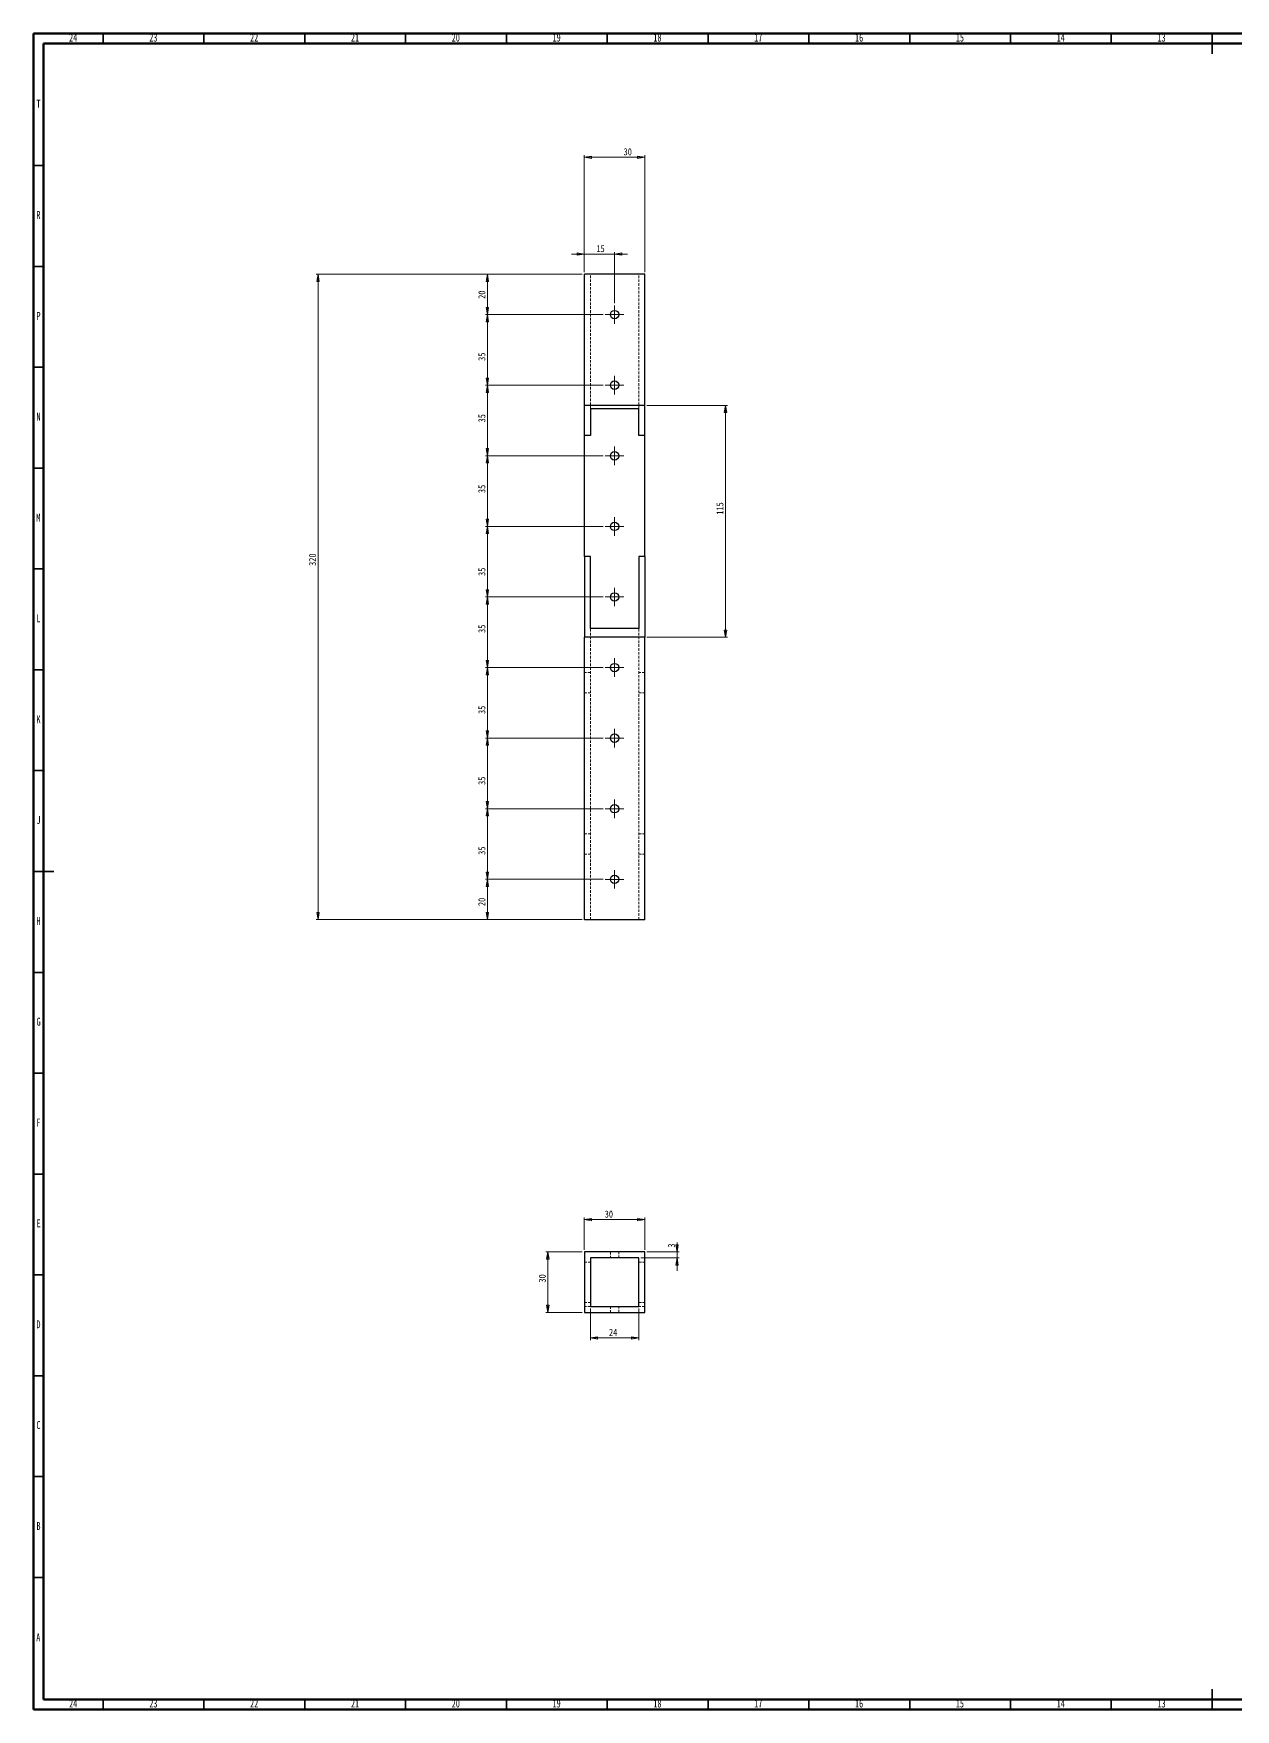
# Model space of a CAD drawing. Header units: millimetres. Extents: x 15 to 1184, y 5 to 836.
# Drawn here: x 15 to 611, y 5 to 836 of the extents above; entities that cross this region are included whole.
import ezdxf

# ---------------------------------------------------------------- set-up
doc = ezdxf.new("R2010")
doc.units = ezdxf.units.MM
doc.linetypes.add('HIDDEN', pattern=[1.905, 1.27, -0.635])
doc.styles.add('SLDTEXTSTYLE0', font='TXT', dxfattribs={"width": 0.75})
doc.dimstyles.new('SLDDIMSTYLE0', dxfattribs={"dimtxt": 3.5, "dimasz": 3.556, "dimexe": 0, "dimexo": 0.0625, "dimgap": 0.875, "dimtad": 1, "dimrnd": 1e-09, "dimzin": 12, "dimdsep": 46, "dimtxsty": 'SLDTEXTSTYLE0', "dimblk1": 'CLOSED', "dimblk2": 'CLOSED', "dimsah": 1, "dimcen": 0.09, "dimadec": 0, "dimazin": 3, "dimtfac": 1, "dimtofl": 0, "dimtmove": 0, "dimatfit": 3, "dimldrblk": 'CLOSED', "dimfxl": 1, "dimfrac": 2, "dimtolj": 1, "dimtzin": 12, "dimarcsym": 0})
doc.dimstyles.new('SLDDIMSTYLE1', dxfattribs={"dimtxt": 3.5, "dimasz": 3.556, "dimexe": 0, "dimexo": 0.0625, "dimgap": 0.875, "dimtad": 1, "dimrnd": 1e-09, "dimzin": 12, "dimdsep": 46, "dimtxsty": 'SLDTEXTSTYLE0', "dimblk1": 'CLOSED', "dimblk2": 'CLOSED', "dimsah": 1, "dimcen": 0.09, "dimadec": 0, "dimazin": 3, "dimtfac": 1, "dimtmove": 0, "dimatfit": 0, "dimldrblk": 'CLOSED', "dimfxl": 1, "dimfrac": 2, "dimtolj": 1, "dimtzin": 12, "dimarcsym": 0})

# ---------------------------------------------------------------- blocks, each defined once
blk = doc.blocks.new('_Closed')
at = {"color": 0, "linetype": 'ByBlock', "lineweight": -2}
for p, q in [((-1, 0.166667), (0, 0)), ((-1, 0.166667), (-1, -0.166667)), ((0, 0), (-1, -0.166667)), ((0, 0), (-1, 0))]:
    blk.add_line(p, q, dxfattribs=at)
blk = doc.blocks.new('_D')
at = {"color": 7, "linetype": 'Continuous', "lineweight": 18}
for p, q in [((288.16, 232.87), (288.16, 248.87)), ((318.16, 247.87), (288.16, 247.87)), ((318.16, 232.87), (318.16, 248.87))]:
    blk.add_line(p, q, dxfattribs=at)
at = {"color": 7, "linetype": 'Continuous', "lineweight": 18, "xscale": 3.556, "yscale": 3.556, "rotation": 180}
blk.add_blockref('_Closed', (288.16, 247.87, -160), dxfattribs=at)
at = {"color": 7, "linetype": 'Continuous', "lineweight": 18, "xscale": 3.556, "yscale": 3.556}
blk.add_blockref('_Closed', (318.16, 247.87, -160), dxfattribs=at)
at = {"color": 7, "linetype": 'Continuous', "lineweight": 18, "insert": (298.29, 252.38), "char_height": 3.5, "attachment_point": 1, "style": 'SLDTEXTSTYLE0'}
blk.add_mtext('30', dxfattribs=at)
blk = doc.blocks.new('_D_1')
at = {"color": 7, "linetype": 'Continuous', "lineweight": 18}
for p, q in [((287.16, 231.87), (269.07, 231.87)), ((270.07, 231.87), (270.07, 201.87)), ((287.16, 201.87), (269.07, 201.87))]:
    blk.add_line(p, q, dxfattribs=at)
at = {"color": 7, "linetype": 'Continuous', "lineweight": 18, "xscale": 3.556, "yscale": 3.556}
for p, rotation in [((270.07, 231.87, -160), 90), ((270.07, 201.87, -160), 270)]:
    blk.add_blockref('_Closed', p, dxfattribs=dict(at, rotation=rotation))
at = {"color": 7, "linetype": 'Continuous', "lineweight": 18, "insert": (265.56, 216.69), "char_height": 3.5, "attachment_point": 1, "rotation": 90, "style": 'SLDTEXTSTYLE0'}
blk.add_mtext('30', dxfattribs=at)
blk = doc.blocks.new('_D_2')
at = {"color": 7, "linetype": 'Continuous', "lineweight": 18}
for p, q in [((291.16, 203.87), (291.16, 188.2)), ((315.16, 203.87), (315.16, 188.2)), ((291.16, 189.2), (315.16, 189.2))]:
    blk.add_line(p, q, dxfattribs=at)
at = {"color": 7, "linetype": 'Continuous', "lineweight": 18, "xscale": 3.556, "yscale": 3.556, "rotation": 180}
blk.add_blockref('_Closed', (291.16, 189.2, -160), dxfattribs=at)
at = {"color": 7, "linetype": 'Continuous', "lineweight": 18, "xscale": 3.556, "yscale": 3.556}
blk.add_blockref('_Closed', (315.16, 189.2, -160), dxfattribs=at)
at = {"color": 7, "linetype": 'Continuous', "lineweight": 18, "insert": (300.4, 193.72), "char_height": 3.5, "attachment_point": 1, "style": 'SLDTEXTSTYLE0'}
blk.add_mtext('24', dxfattribs=at)
blk = doc.blocks.new('_D_3')
at = {"color": 7, "linetype": 'Continuous', "lineweight": 18}
for p, q in [((334.16, 231.87), (334.16, 236.61)), ((316.16, 228.87), (335.16, 228.87)), ((319.16, 231.87), (335.16, 231.87)), ((334.16, 228.87), (334.16, 231.87)), ((334.16, 228.87), (334.16, 222.52))]:
    blk.add_line(p, q, dxfattribs=at)
at = {"color": 7, "linetype": 'Continuous', "lineweight": 18, "xscale": 3.556, "yscale": 3.556}
for p, rotation in [((334.16, 231.87, -160), 270), ((334.16, 228.87, -160), 90)]:
    blk.add_blockref('_Closed', p, dxfattribs=dict(at, rotation=rotation))
at = {"color": 7, "linetype": 'Continuous', "lineweight": 18, "insert": (329.65, 234.02), "char_height": 3.5, "attachment_point": 1, "rotation": 90, "style": 'SLDTEXTSTYLE0'}
blk.add_mtext('3', dxfattribs=at)
blk = doc.blocks.new('_D_4')
at = {"color": 7, "linetype": 'Continuous', "lineweight": 18}
for p, q in [((288.16, 717.62), (288.16, 775.62)), ((318.16, 774.62), (288.16, 774.62)), ((318.16, 717.62), (318.16, 775.62))]:
    blk.add_line(p, q, dxfattribs=at)
at = {"color": 7, "linetype": 'Continuous', "lineweight": 18, "xscale": 3.556, "yscale": 3.556, "rotation": 180}
blk.add_blockref('_Closed', (288.16, 774.62, -15), dxfattribs=at)
at = {"color": 7, "linetype": 'Continuous', "lineweight": 18, "xscale": 3.556, "yscale": 3.556}
blk.add_blockref('_Closed', (318.16, 774.62, -15), dxfattribs=at)
at = {"color": 7, "linetype": 'Continuous', "lineweight": 18, "insert": (307.65, 779.13), "char_height": 3.5, "attachment_point": 1, "style": 'SLDTEXTSTYLE0'}
blk.add_mtext('30', dxfattribs=at)
blk = doc.blocks.new('_D_5')
at = {"color": 7, "linetype": 'Continuous', "lineweight": 18}
for p, q in [((287.16, 716.62), (155.09, 716.62)), ((156.09, 396.62), (156.09, 716.62)), ((287.16, 396.62), (155.09, 396.62))]:
    blk.add_line(p, q, dxfattribs=at)
at = {"color": 7, "linetype": 'Continuous', "lineweight": 18, "xscale": 3.556, "yscale": 3.556}
for p, rotation in [((156.09, 716.62, -15), 90), ((156.09, 396.62, -15), 270)]:
    blk.add_blockref('_Closed', p, dxfattribs=dict(at, rotation=rotation))
at = {"color": 7, "linetype": 'Continuous', "lineweight": 18, "insert": (151.58, 572.04), "char_height": 3.5, "attachment_point": 1, "rotation": 90, "style": 'SLDTEXTSTYLE0'}
blk.add_mtext('320', dxfattribs=at)
blk = doc.blocks.new('_D_6')
at = {"color": 7, "linetype": 'Continuous', "lineweight": 18}
for p, q in [((287.16, 716.62), (239.09, 716.62)), ((240.09, 696.62), (240.09, 716.62)), ((297.56, 696.62), (239.09, 696.62))]:
    blk.add_line(p, q, dxfattribs=at)
at = {"color": 7, "linetype": 'Continuous', "lineweight": 18, "xscale": 3.556, "yscale": 3.556}
for p, rotation in [((240.09, 716.62, -15), 90), ((240.09, 696.62, -15), 270)]:
    blk.add_blockref('_Closed', p, dxfattribs=dict(at, rotation=rotation))
at = {"color": 7, "linetype": 'Continuous', "lineweight": 18, "insert": (235.57, 704.45), "char_height": 3.5, "attachment_point": 1, "rotation": 90, "style": 'SLDTEXTSTYLE0'}
blk.add_mtext('20', dxfattribs=at)
blk = doc.blocks.new('_D_7')
at = {"color": 7, "linetype": 'Continuous', "lineweight": 18}
for p, q in [((297.56, 696.62), (239.09, 696.62)), ((240.09, 696.62), (240.09, 661.62)), ((297.56, 661.62), (239.09, 661.62))]:
    blk.add_line(p, q, dxfattribs=at)
at = {"color": 7, "linetype": 'Continuous', "lineweight": 18, "xscale": 3.556, "yscale": 3.556}
for p, rotation in [((240.09, 696.62, -15), 90), ((240.09, 661.62, -15), 270)]:
    blk.add_blockref('_Closed', p, dxfattribs=dict(at, rotation=rotation))
at = {"color": 7, "linetype": 'Continuous', "lineweight": 18, "insert": (235.57, 673.7), "char_height": 3.5, "attachment_point": 1, "rotation": 90, "style": 'SLDTEXTSTYLE0'}
blk.add_mtext('35', dxfattribs=at)
blk = doc.blocks.new('_D_8')
at = {"color": 7, "linetype": 'Continuous', "lineweight": 18}
for p, q in [((288.16, 726.62), (281.81, 726.62)), ((288.16, 717.62), (288.16, 727.62)), ((303.16, 726.62), (288.16, 726.62)), ((303.16, 702.22), (303.16, 727.62)), ((303.16, 726.62), (309.51, 726.62))]:
    blk.add_line(p, q, dxfattribs=at)
at = {"color": 7, "linetype": 'Continuous', "lineweight": 18, "xscale": 3.556, "yscale": 3.556}
blk.add_blockref('_Closed', (288.16, 726.62, -15), dxfattribs=at)
at = {"color": 7, "linetype": 'Continuous', "lineweight": 18, "xscale": 3.556, "yscale": 3.556, "rotation": 180}
blk.add_blockref('_Closed', (303.16, 726.62, -15), dxfattribs=at)
at = {"color": 7, "linetype": 'Continuous', "lineweight": 18, "insert": (294.16, 731.13), "char_height": 3.5, "attachment_point": 1, "style": 'SLDTEXTSTYLE0'}
blk.add_mtext('15', dxfattribs=at)
blk = doc.blocks.new('_D_9')
at = {"color": 7, "linetype": 'Continuous', "lineweight": 18}
for p, q in [((297.56, 661.62), (239.09, 661.62)), ((240.09, 626.62), (240.09, 661.62)), ((297.56, 626.62), (239.09, 626.62))]:
    blk.add_line(p, q, dxfattribs=at)
at = {"color": 7, "linetype": 'Continuous', "lineweight": 18, "xscale": 3.556, "yscale": 3.556}
for p, rotation in [((240.09, 661.62, -15), 90), ((240.09, 626.62, -15), 270)]:
    blk.add_blockref('_Closed', p, dxfattribs=dict(at, rotation=rotation))
at = {"color": 7, "linetype": 'Continuous', "lineweight": 18, "insert": (235.57, 643.19), "char_height": 3.5, "attachment_point": 1, "rotation": 90, "style": 'SLDTEXTSTYLE0'}
blk.add_mtext('35', dxfattribs=at)
blk = doc.blocks.new('_D_10')
at = {"color": 7, "linetype": 'Continuous', "lineweight": 18}
for p, q in [((297.56, 626.62), (239.09, 626.62)), ((240.09, 591.62), (240.09, 626.62)), ((297.56, 591.62), (239.09, 591.62))]:
    blk.add_line(p, q, dxfattribs=at)
at = {"color": 7, "linetype": 'Continuous', "lineweight": 18, "xscale": 3.556, "yscale": 3.556}
for p, rotation in [((240.09, 626.62, -15), 90), ((240.09, 591.62, -15), 270)]:
    blk.add_blockref('_Closed', p, dxfattribs=dict(at, rotation=rotation))
at = {"color": 7, "linetype": 'Continuous', "lineweight": 18, "insert": (235.57, 608.13), "char_height": 3.5, "attachment_point": 1, "rotation": 90, "style": 'SLDTEXTSTYLE0'}
blk.add_mtext('35', dxfattribs=at)
blk = doc.blocks.new('_D_11')
at = {"color": 7, "linetype": 'Continuous', "lineweight": 18}
for p, q in [((297.56, 591.62), (239.09, 591.62)), ((240.09, 556.62), (240.09, 591.62)), ((297.56, 556.62), (239.09, 556.62))]:
    blk.add_line(p, q, dxfattribs=at)
at = {"color": 7, "linetype": 'Continuous', "lineweight": 18, "xscale": 3.556, "yscale": 3.556}
for p, rotation in [((240.09, 591.62, -15), 90), ((240.09, 556.62, -15), 270)]:
    blk.add_blockref('_Closed', p, dxfattribs=dict(at, rotation=rotation))
at = {"color": 7, "linetype": 'Continuous', "lineweight": 18, "insert": (235.57, 567.06), "char_height": 3.5, "attachment_point": 1, "rotation": 90, "style": 'SLDTEXTSTYLE0'}
blk.add_mtext('35', dxfattribs=at)
blk = doc.blocks.new('_D_12')
at = {"color": 7, "linetype": 'Continuous', "lineweight": 18}
for p, q in [((297.56, 556.62), (239.09, 556.62)), ((240.09, 521.62), (240.09, 556.62)), ((297.56, 521.62), (239.09, 521.62))]:
    blk.add_line(p, q, dxfattribs=at)
at = {"color": 7, "linetype": 'Continuous', "lineweight": 18, "xscale": 3.556, "yscale": 3.556}
for p, rotation in [((240.09, 556.62, -15), 90), ((240.09, 521.62, -15), 270)]:
    blk.add_blockref('_Closed', p, dxfattribs=dict(at, rotation=rotation))
at = {"color": 7, "linetype": 'Continuous', "lineweight": 18, "insert": (235.57, 538.8), "char_height": 3.5, "attachment_point": 1, "rotation": 90, "style": 'SLDTEXTSTYLE0'}
blk.add_mtext('35', dxfattribs=at)
blk = doc.blocks.new('_D_13')
at = {"color": 7, "linetype": 'Continuous', "lineweight": 18}
for p, q in [((297.56, 521.62), (239.09, 521.62)), ((240.09, 486.62), (240.09, 521.62)), ((297.56, 486.62), (239.09, 486.62))]:
    blk.add_line(p, q, dxfattribs=at)
at = {"color": 7, "linetype": 'Continuous', "lineweight": 18, "xscale": 3.556, "yscale": 3.556}
for p, rotation in [((240.09, 521.62, -15), 90), ((240.09, 486.62, -15), 270)]:
    blk.add_blockref('_Closed', p, dxfattribs=dict(at, rotation=rotation))
at = {"color": 7, "linetype": 'Continuous', "lineweight": 18, "insert": (235.57, 498.61), "char_height": 3.5, "attachment_point": 1, "rotation": 90, "style": 'SLDTEXTSTYLE0'}
blk.add_mtext('35', dxfattribs=at)
blk = doc.blocks.new('_D_14')
at = {"color": 7, "linetype": 'Continuous', "lineweight": 18}
for p, q in [((297.56, 486.62), (239.09, 486.62)), ((240.09, 451.62), (240.09, 486.62)), ((297.56, 451.62), (239.09, 451.62))]:
    blk.add_line(p, q, dxfattribs=at)
at = {"color": 7, "linetype": 'Continuous', "lineweight": 18, "xscale": 3.556, "yscale": 3.556}
for p, rotation in [((240.09, 486.62, -15), 90), ((240.09, 451.62, -15), 270)]:
    blk.add_blockref('_Closed', p, dxfattribs=dict(at, rotation=rotation))
at = {"color": 7, "linetype": 'Continuous', "lineweight": 18, "insert": (235.57, 463.45), "char_height": 3.5, "attachment_point": 1, "rotation": 90, "style": 'SLDTEXTSTYLE0'}
blk.add_mtext('35', dxfattribs=at)
blk = doc.blocks.new('_D_15')
at = {"color": 7, "linetype": 'Continuous', "lineweight": 18}
for p, q in [((297.56, 451.62), (239.09, 451.62)), ((240.09, 451.62), (240.09, 416.62)), ((297.56, 416.62), (239.09, 416.62))]:
    blk.add_line(p, q, dxfattribs=at)
at = {"color": 7, "linetype": 'Continuous', "lineweight": 18, "xscale": 3.556, "yscale": 3.556}
for p, rotation in [((240.09, 451.62, -15), 90), ((240.09, 416.62, -15), 270)]:
    blk.add_blockref('_Closed', p, dxfattribs=dict(at, rotation=rotation))
at = {"color": 7, "linetype": 'Continuous', "lineweight": 18, "insert": (235.57, 428.78), "char_height": 3.5, "attachment_point": 1, "rotation": 90, "style": 'SLDTEXTSTYLE0'}
blk.add_mtext('35', dxfattribs=at)
blk = doc.blocks.new('_D_16')
at = {"color": 7, "linetype": 'Continuous', "lineweight": 18}
for p, q in [((297.56, 416.62), (239.09, 416.62)), ((240.09, 416.62), (240.09, 396.62)), ((287.16, 396.62), (239.09, 396.62))]:
    blk.add_line(p, q, dxfattribs=at)
at = {"color": 7, "linetype": 'Continuous', "lineweight": 18, "xscale": 3.556, "yscale": 3.556}
for p, rotation in [((240.09, 416.62, -15), 90), ((240.09, 396.62, -15), 270)]:
    blk.add_blockref('_Closed', p, dxfattribs=dict(at, rotation=rotation))
at = {"color": 7, "linetype": 'Continuous', "lineweight": 18, "insert": (235.57, 403.37), "char_height": 3.5, "attachment_point": 1, "rotation": 90, "style": 'SLDTEXTSTYLE0'}
blk.add_mtext('20', dxfattribs=at)
blk = doc.blocks.new('_D_17')
at = {"color": 7, "linetype": 'Continuous', "lineweight": 18}
for p, q in [((319.16, 651.62), (359.16, 651.62)), ((358.16, 536.62), (358.16, 651.62)), ((319.16, 536.62), (359.16, 536.62))]:
    blk.add_line(p, q, dxfattribs=at)
at = {"color": 7, "linetype": 'Continuous', "lineweight": 18, "xscale": 3.556, "yscale": 3.556}
for p, rotation in [((358.16, 651.62, -15), 90), ((358.16, 536.62, -15), 270)]:
    blk.add_blockref('_Closed', p, dxfattribs=dict(at, rotation=rotation))
at = {"color": 7, "linetype": 'Continuous', "lineweight": 18, "insert": (353.65, 597.43), "char_height": 3.5, "attachment_point": 1, "rotation": 90, "style": 'SLDTEXTSTYLE0'}
blk.add_mtext('115', dxfattribs=at)
blk = doc.blocks.new('SW_CENTERMARKSYMBOL_0')
at = {"color": 0, "linetype": 'Continuous', "lineweight": 0}
for p, q in [((-2.5, 0), (-4.6, 0)), ((0, 0), (-2.5, 0)), ((0, 2.5), (0, 4.6)), ((0, 0), (0, 2.5)), ((0, 0), (0, -2.5)), ((0, 0), (2.5, 0)), ((2.5, 0), (4.6, 0)), ((0, -2.5), (0, -4.6))]:
    blk.add_line(p, q, dxfattribs=at)
blk = doc.blocks.new('SW_CENTERMARKSYMBOL_1')
at = {"color": 0, "linetype": 'Continuous', "lineweight": 0}
for p, q in [((-2.5, 0), (-4.6, 0)), ((0, 0), (-2.5, 0)), ((0, 2.5), (0, 4.6)), ((0, 0), (0, 2.5)), ((0, 0), (0, -2.5)), ((0, 0), (2.5, 0)), ((2.5, 0), (4.6, 0)), ((0, -2.5), (0, -4.6))]:
    blk.add_line(p, q, dxfattribs=at)
blk = doc.blocks.new('SW_CENTERMARKSYMBOL_2')
at = {"color": 0, "linetype": 'Continuous', "lineweight": 0}
for p, q in [((-2.5, 0), (-4.6, 0)), ((0, 0), (-2.5, 0)), ((0, 2.5), (0, 4.6)), ((0, 0), (0, 2.5)), ((0, 0), (0, -2.5)), ((0, 0), (2.5, 0)), ((2.5, 0), (4.6, 0)), ((0, -2.5), (0, -4.6))]:
    blk.add_line(p, q, dxfattribs=at)
blk = doc.blocks.new('SW_CENTERMARKSYMBOL_3')
at = {"color": 0, "linetype": 'Continuous', "lineweight": 0}
for p, q in [((-2.5, 0), (-4.6, 0)), ((0, 0), (-2.5, 0)), ((0, 2.5), (0, 4.6)), ((0, 0), (0, 2.5)), ((0, 0), (0, -2.5)), ((0, 0), (2.5, 0)), ((2.5, 0), (4.6, 0)), ((0, -2.5), (0, -4.6))]:
    blk.add_line(p, q, dxfattribs=at)
blk = doc.blocks.new('SW_CENTERMARKSYMBOL_4')
at = {"color": 0, "linetype": 'Continuous', "lineweight": 0}
for p, q in [((-2.5, 0), (-4.6, 0)), ((0, 0), (-2.5, 0)), ((0, 2.5), (0, 4.6)), ((0, 0), (0, 2.5)), ((0, 0), (0, -2.5)), ((0, 0), (2.5, 0)), ((2.5, 0), (4.6, 0)), ((0, -2.5), (0, -4.6))]:
    blk.add_line(p, q, dxfattribs=at)
blk = doc.blocks.new('SW_CENTERMARKSYMBOL_5')
at = {"color": 0, "linetype": 'Continuous', "lineweight": 0}
for p, q in [((-2.5, 0), (-4.6, 0)), ((0, 0), (-2.5, 0)), ((0, 2.5), (0, 4.6)), ((0, 0), (0, 2.5)), ((0, 0), (0, -2.5)), ((0, 0), (2.5, 0)), ((2.5, 0), (4.6, 0)), ((0, -2.5), (0, -4.6))]:
    blk.add_line(p, q, dxfattribs=at)
blk = doc.blocks.new('SW_CENTERMARKSYMBOL_6')
at = {"color": 0, "linetype": 'Continuous', "lineweight": 0}
for p, q in [((-2.5, 0), (-4.6, 0)), ((0, 0), (-2.5, 0)), ((0, 2.5), (0, 4.6)), ((0, 0), (0, 2.5)), ((0, 0), (0, -2.5)), ((0, 0), (2.5, 0)), ((2.5, 0), (4.6, 0)), ((0, -2.5), (0, -4.6))]:
    blk.add_line(p, q, dxfattribs=at)
blk = doc.blocks.new('SW_CENTERMARKSYMBOL_7')
at = {"color": 0, "linetype": 'Continuous', "lineweight": 0}
for p, q in [((-2.5, 0), (-4.6, 0)), ((0, 0), (-2.5, 0)), ((0, 2.5), (0, 4.6)), ((0, 0), (0, 2.5)), ((0, 0), (0, -2.5)), ((0, 0), (2.5, 0)), ((2.5, 0), (4.6, 0)), ((0, -2.5), (0, -4.6))]:
    blk.add_line(p, q, dxfattribs=at)
blk = doc.blocks.new('SW_CENTERMARKSYMBOL_8')
at = {"color": 0, "linetype": 'Continuous', "lineweight": 0}
for p, q in [((-2.5, 0), (-4.6, 0)), ((0, 0), (-2.5, 0)), ((0, 2.5), (0, 4.6)), ((0, 0), (0, 2.5)), ((0, 0), (0, -2.5)), ((0, 0), (2.5, 0)), ((2.5, 0), (4.6, 0)), ((0, -2.5), (0, -4.6))]:
    blk.add_line(p, q, dxfattribs=at)

msp = doc.modelspace()

# ---------------------------------------------------------------- linework, layer by layer
at = {"color": 7, "linetype": 'Continuous', "lineweight": 70}
for p, q in [((15, 5), (15, 836)), ((15, 836), (1184, 836)), ((20, 10), (20, 831)), ((20, 831), (1179, 831)), ((1179, 10), (20, 10)), ((1184, 5), (15, 5))]:
    msp.add_line(p, q, dxfattribs=at)
at = {"color": 7, "linetype": 'Continuous', "lineweight": 35}
for p, q in [((49.5, 831), (49.5, 836)), ((99.5, 831), (99.5, 836)), ((149.5, 831), (149.5, 836)), ((199.5, 831), (199.5, 836)), ((249.5, 831), (249.5, 836)), ((299.5, 831), (299.5, 836)), ((349.5, 831), (349.5, 836)), ((399.5, 831), (399.5, 836)), ((449.5, 831), (449.5, 836)), ((499.5, 831), (499.5, 836)), ((549.5, 831), (549.5, 836)), ((599.5, 836), (599.5, 826)), ((599.5, 831), (599.5, 836)), ((20, 770.5), (15, 770.5)), ((20, 720.5), (15, 720.5)), ((20, 670.5), (15, 670.5)), ((20, 620.5), (15, 620.5)), ((20, 570.5), (15, 570.5)), ((20, 520.5), (15, 520.5)), ((20, 470.5), (15, 470.5)), ((15, 420.5), (25, 420.5)), ((20, 420.5), (15, 420.5)), ((20, 370.5), (15, 370.5)), ((20, 320.5), (15, 320.5)), ((20, 270.5), (15, 270.5)), ((20, 220.5), (15, 220.5)), ((20, 170.5), (15, 170.5)), ((20, 120.5), (15, 120.5)), ((20, 70.5), (15, 70.5)), ((49.5, 10), (49.5, 5)), ((99.5, 10), (99.5, 5)), ((149.5, 10), (149.5, 5)), ((199.5, 10), (199.5, 5)), ((249.5, 10), (249.5, 5)), ((299.5, 10), (299.5, 5)), ((349.5, 10), (349.5, 5)), ((399.5, 10), (399.5, 5)), ((449.5, 10), (449.5, 5)), ((499.5, 10), (499.5, 5)), ((549.5, 10), (549.5, 5)), ((599.5, 5), (599.5, 15)), ((599.5, 10), (599.5, 5))]:
    msp.add_line(p, q, dxfattribs=at)
at = {"color": 7, "linetype": 'Continuous', "lineweight": 25}
for p, q in [((318.164, 716.615), (288.164, 716.615)), ((288.164, 651.615), (288.164, 716.615)), ((318.164, 651.615), (318.164, 716.615)), ((318.164, 651.615), (288.164, 651.615)), ((288.164, 636.615), (288.164, 651.615)), ((291.164, 649.949), (291.164, 636.615)), ((315.164, 649.949), (291.164, 649.949)), ((315.164, 636.615), (315.164, 649.949)), ((318.164, 636.615), (318.164, 651.615)), ((291.164, 636.615), (288.164, 636.615)), ((288.164, 576.615), (288.164, 636.615)), ((318.164, 636.615), (315.164, 636.615)), ((318.164, 576.615), (318.164, 636.615)), ((291.164, 576.615), (288.164, 576.615)), ((288.164, 576.615), (288.164, 536.615)), ((291.164, 541.06), (291.164, 576.615)), ((315.164, 576.615), (315.164, 541.06)), ((318.164, 576.615), (315.164, 576.615)), ((318.164, 576.615), (318.164, 536.615)), ((315.164, 541.06), (291.164, 541.06)), ((318.164, 536.615), (288.164, 536.615)), ((288.164, 396.615), (288.164, 536.615)), ((318.164, 396.615), (318.164, 536.615)), ((318.164, 396.615), (288.164, 396.615)), ((318.164, 231.868), (288.164, 231.868)), ((288.164, 231.868), (288.164, 201.868)), ((291.164, 228.868), (291.164, 204.868)), ((315.164, 228.868), (291.164, 228.868)), ((315.164, 204.868), (315.164, 228.868)), ((318.164, 201.868), (318.164, 231.868)), ((288.164, 201.868), (318.164, 201.868)), ((291.164, 204.868), (315.164, 204.868))]:
    msp.add_line(p, q, dxfattribs=at)
at = {"color": 7, "linetype": 'HIDDEN', "lineweight": 18}
for p, q in [((291.164, 649.949), (291.164, 716.615)), ((315.164, 649.949), (315.164, 716.615)), ((291.164, 396.615), (291.164, 541.06)), ((315.164, 396.615), (315.164, 541.06)), ((291.164, 519.115), (288.164, 519.115)), ((318.164, 519.115), (315.164, 519.115)), ((288.164, 509.115), (291.164, 509.115)), ((315.164, 509.115), (318.164, 509.115)), ((288.164, 439.115), (291.164, 439.115)), ((315.164, 439.115), (318.164, 439.115)), ((288.164, 429.115), (291.164, 429.115)), ((315.164, 429.115), (318.164, 429.115)), ((288.164, 226.868), (291.164, 226.868)), ((301.064, 231.868), (301.064, 228.868)), ((305.264, 228.868), (305.264, 231.868)), ((315.164, 226.868), (318.164, 226.868)), ((288.164, 206.868), (291.164, 206.868)), ((291.164, 204.868), (288.164, 204.868)), ((301.064, 204.868), (301.064, 201.868)), ((305.264, 201.868), (305.264, 204.868)), ((315.164, 206.868), (318.164, 206.868)), ((318.164, 204.868), (315.164, 204.868))]:
    msp.add_line(p, q, dxfattribs=at)
at = {"color": 7, "linetype": 'Continuous', "lineweight": 25}
for centre in [(303.164, 696.615), (303.164, 661.615), (303.164, 626.615), (303.164, 591.615), (303.164, 556.615), (303.164, 521.615), (303.164, 486.615), (303.164, 451.615), (303.164, 416.615)]:
    msp.add_circle(centre, 2.1, dxfattribs=at)

# ---------------------------------------------------------------- block references
at = {"color": 7, "linetype": 'Continuous', "lineweight": 0}
for name, p in [('SW_CENTERMARKSYMBOL_0', (303.164, 696.615)), ('SW_CENTERMARKSYMBOL_1', (303.164, 661.615)), ('SW_CENTERMARKSYMBOL_6', (303.164, 626.615)), ('SW_CENTERMARKSYMBOL_7', (303.164, 591.615)), ('SW_CENTERMARKSYMBOL_8', (303.164, 556.615)), ('SW_CENTERMARKSYMBOL_5', (303.164, 521.615)), ('SW_CENTERMARKSYMBOL_4', (303.164, 486.615)), ('SW_CENTERMARKSYMBOL_3', (303.164, 451.615)), ('SW_CENTERMARKSYMBOL_2', (303.164, 416.615))]:
    msp.add_blockref(name, p, dxfattribs=at)

# ---------------------------------------------------------------- texts
at = {"color": 7, "linetype": 'Continuous', "lineweight": 0, "attachment_point": 2, "style": 'SLDTEXTSTYLE0'}
for s, insert, char_height in [('24', (34.67, 835.968), 3.9688), ('23', (74.42, 835.968), 3.9688), ('22', (124.42, 835.968), 3.9688), ('21', (174.42, 835.968), 3.9688), ('20', (224.42, 835.968), 3.9688), ('19', (274.42, 835.968), 3.9688), ('18', (324.42, 835.968), 3.9688), ('17', (374.42, 835.968), 3.9688), ('16', (424.42, 835.968), 3.9688), ('15', (474.42, 835.968), 3.9688), ('14', (524.42, 835.968), 3.9688), ('13', (574.42, 835.968), 3.9688), ('T', (17.488, 803.218), 3.969), ('R', (17.444, 748.024), 3.969), ('P', (17.485, 697.968), 3.969), ('N', (17.464, 648.024), 3.969), ('M', (17.362, 597.968), 3.969), ('L', (17.455, 548.024), 3.969), ('K', (17.489, 497.968), 3.969), ('J', (17.465, 448.024), 3.969), ('H', (17.49, 397.968), 3.969), ('G', (17.487, 348.024), 3.969), ('F', (17.458, 297.968), 3.969), ('E', (17.508, 248.024), 3.969), ('D', (17.453, 197.968), 3.969), ('C', (17.459, 148.024), 3.969), ('B', (17.471, 97.968), 3.969), ('A', (17.34, 42.718), 3.969), ('24', (34.67, 9.968), 3.9688), ('23', (74.42, 9.968), 3.9688), ('22', (124.42, 9.968), 3.9688), ('21', (174.42, 9.968), 3.9688), ('20', (224.42, 9.968), 3.9688), ('19', (274.42, 9.968), 3.9688), ('18', (324.42, 9.968), 3.9688), ('17', (374.42, 9.968), 3.9688), ('16', (424.42, 9.968), 3.9688), ('15', (474.42, 9.968), 3.9688), ('14', (524.42, 9.968), 3.9688), ('13', (574.42, 9.968), 3.9688)]:
    msp.add_mtext(s, dxfattribs=dict(at, insert=insert, char_height=char_height))

# ---------------------------------------------------------------- dimensions: what is measured, and where the dimension line sits
at = {"color": 7, "linetype": 'Continuous', "lineweight": 18}
for base, p1, p2, dimstyle, picture, middle in [((288.164, 774.615), (318.164, 716.615), (288.164, 716.615), 'SLDDIMSTYLE0', '_D_4', (310.231, 774.615)), ((288.164, 726.615), (303.164, 701.215), (288.164, 716.615), 'SLDDIMSTYLE1', '_D_8', (296.746, 726.615)), ((288.164, 247.868), (318.164, 231.868), (288.164, 231.868), 'SLDDIMSTYLE0', '_D', (300.873, 247.868)), ((315.164, 189.205), (291.164, 204.868), (315.164, 204.868), 'SLDDIMSTYLE0', '_D_2', (302.982, 189.205))]:
    dim = msp.add_linear_dim(base=base, p1=p1, p2=p2, dimstyle=dimstyle, dxfattribs=at)
    dim.commit()
    dim.dimension.update_dxf_attribs({"geometry": picture, "text_midpoint": middle, "dimtype": 160})
for base, p1, p2, dimstyle, picture, middle in [((156.088, 716.615), (288.164, 396.615), (288.164, 716.615), 'SLDDIMSTYLE0', '_D_5', (156.088, 575.914)), ((240.086, 716.615), (298.564, 696.615), (288.164, 716.615), 'SLDDIMSTYLE1', '_D_6', (240.086, 707.036)), ((240.086, 661.615), (298.564, 696.615), (298.564, 661.615), 'SLDDIMSTYLE0', '_D_7', (240.086, 676.29)), ((240.086, 661.615), (298.564, 626.615), (298.564, 661.615), 'SLDDIMSTYLE0', '_D_9', (240.086, 645.776)), ((358.164, 651.615), (318.164, 536.615), (318.164, 651.615), 'SLDDIMSTYLE0', '_D_17', (358.164, 601.308)), ((240.086, 626.615), (298.564, 591.615), (298.564, 626.615), 'SLDDIMSTYLE0', '_D_10', (240.086, 610.718)), ((240.086, 591.615), (298.564, 556.615), (298.564, 591.615), 'SLDDIMSTYLE0', '_D_11', (240.086, 569.65)), ((240.086, 556.615), (298.564, 521.615), (298.564, 556.615), 'SLDDIMSTYLE0', '_D_12', (240.086, 541.388)), ((240.086, 521.615), (298.564, 486.615), (298.564, 521.615), 'SLDDIMSTYLE0', '_D_13', (240.086, 501.196)), ((240.086, 486.615), (298.564, 451.615), (298.564, 486.615), 'SLDDIMSTYLE0', '_D_14', (240.086, 466.035)), ((240.086, 416.615), (298.564, 451.615), (298.564, 416.615), 'SLDDIMSTYLE0', '_D_15', (240.086, 431.362)), ((240.086, 396.615), (298.564, 416.615), (288.164, 396.615), 'SLDDIMSTYLE1', '_D_16', (240.086, 405.956)), ((334.164, 231.868), (315.164, 228.868), (318.164, 231.868), 'SLDDIMSTYLE1', '_D_3', (334.164, 235.316)), ((270.072, 201.868), (288.164, 231.868), (288.164, 201.868), 'SLDDIMSTYLE0', '_D_1', (270.072, 219.273))]:
    dim = msp.add_linear_dim(base=base, p1=p1, p2=p2, angle=90, dimstyle=dimstyle, dxfattribs=at)
    dim.commit()
    dim.dimension.update_dxf_attribs({"geometry": picture, "text_midpoint": middle, "dimtype": 160})

doc.saveas('drawing.dxf')
